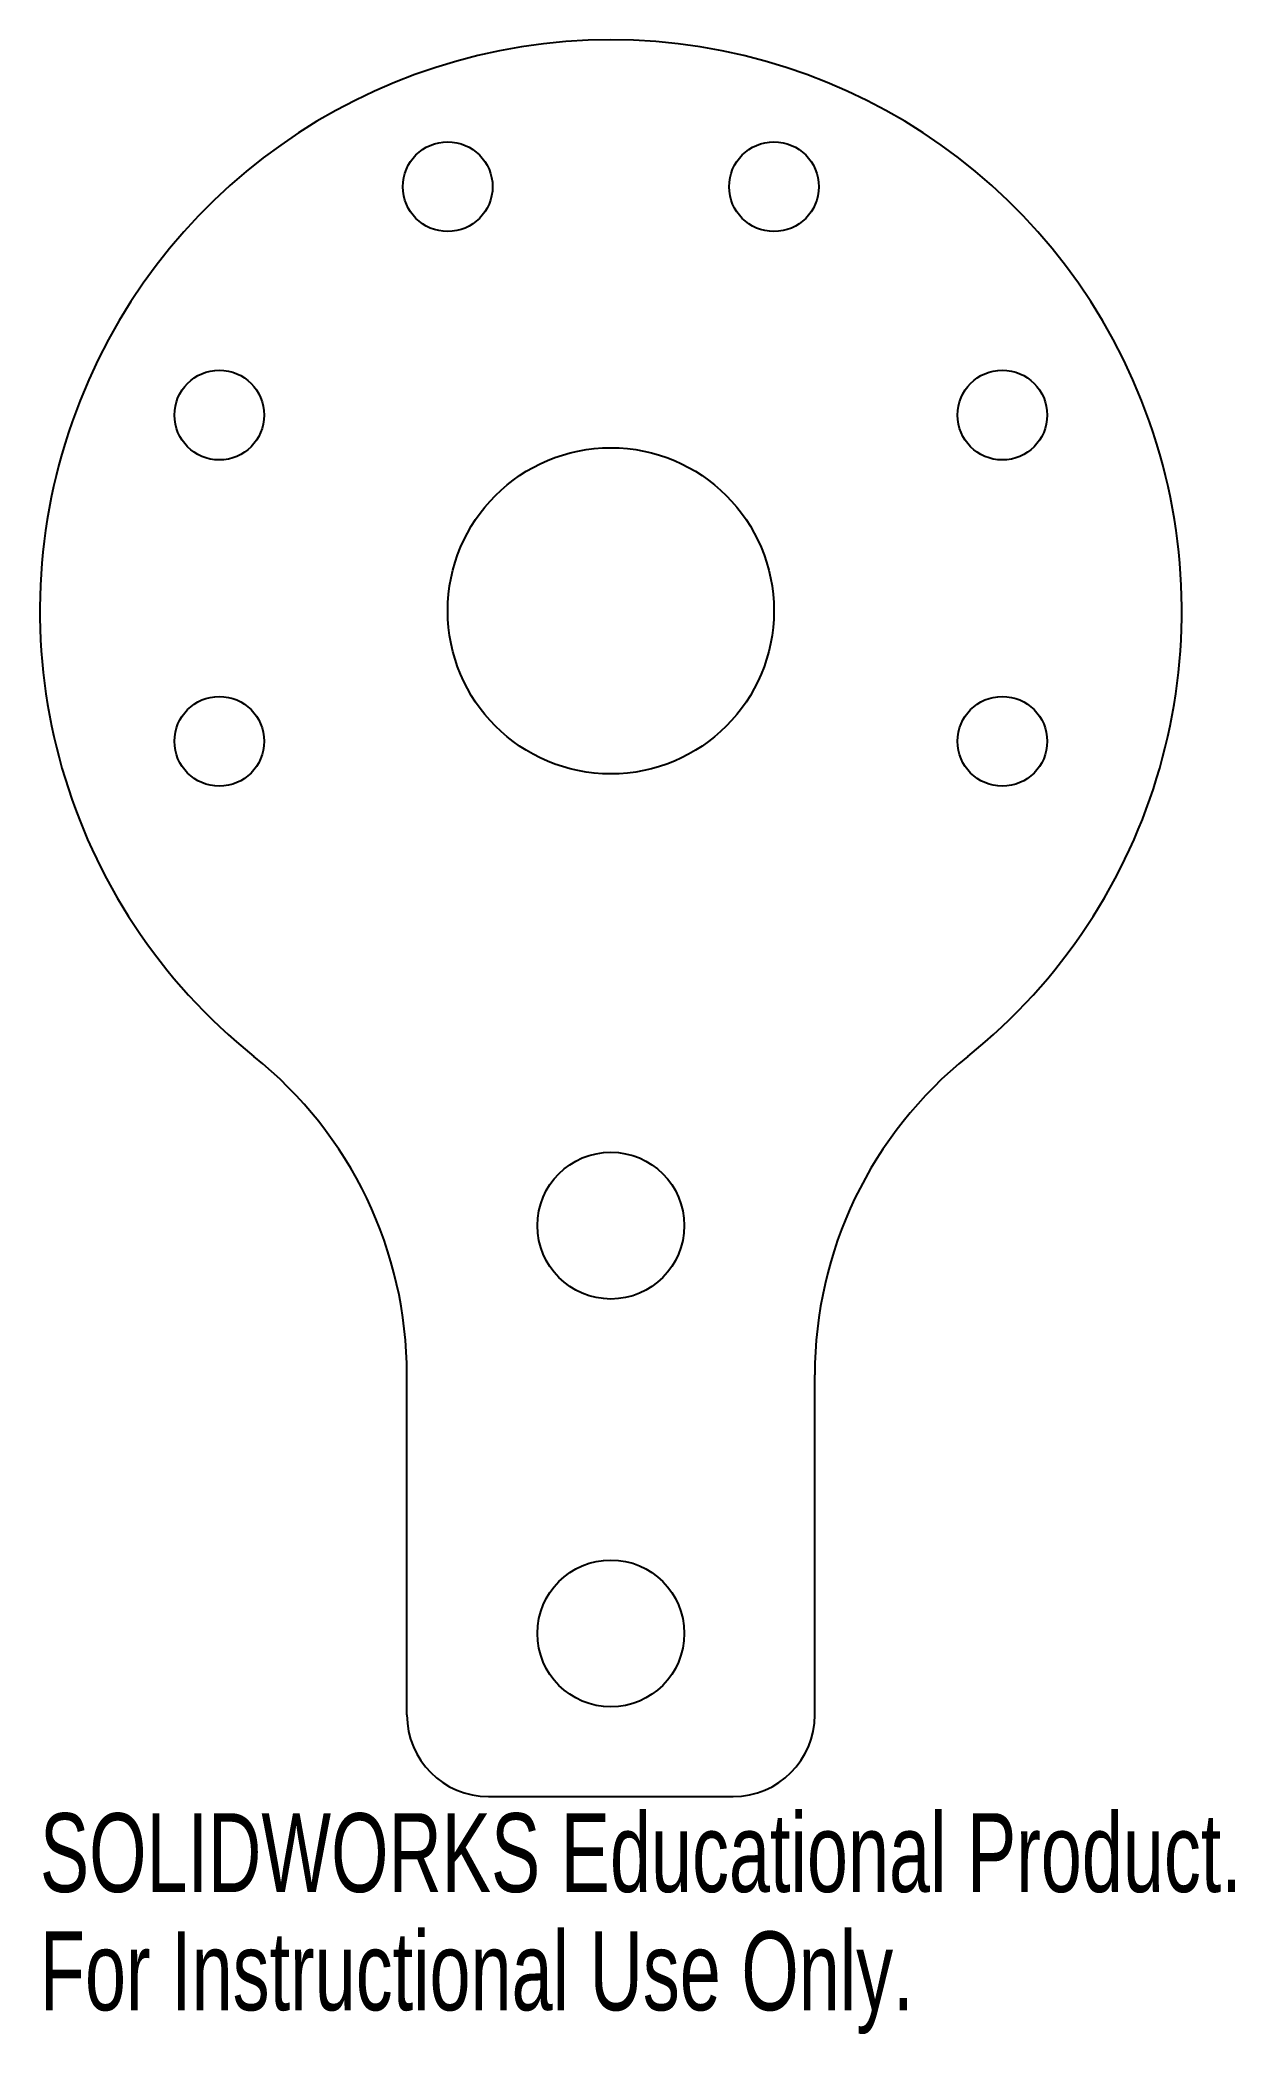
# Model space of a CAD drawing. Header units: millimetres. Extents: x -35 to 38, y -87 to 35.
import ezdxf

# ---------------------------------------------------------------- set-up
doc = ezdxf.new("R2010")
doc.units = ezdxf.units.MM
doc.styles.add('SLDTEXTSTYLE0', font='TXT', dxfattribs={"width": 0.7})

msp = doc.modelspace()

# ---------------------------------------------------------------- linework, layer by layer
at = {"color": 7, "linetype": 'Continuous', "lineweight": 25}
for p, q in [((-12.5, -67.69), (-12.5, -46.84)), ((12.5, -67.69), (12.5, -46.84)), ((-7.5, -72.69), (7.5, -72.69))]:
    msp.add_line(p, q, dxfattribs=at)
for centre, radius in [((-10, 26), 2.75), ((10, 26), 2.75), ((-24, 12), 2.75), ((24, 12), 2.75), ((0, 0), 10), ((-24, -8), 2.75), ((24, -8), 2.75), ((0, -37.69), 4.5), ((0, -62.69), 4.5)]:
    msp.add_circle(centre, radius, dxfattribs=at)
for centre, radius, start, end in [((0, 0), 35, 308.6822, 231.3178), ((-37.5, -46.84), 25, 0, 51.3178), ((37.5, -46.84), 25, 128.6822, 180), ((-7.5, -67.69), 5, 180, 270), ((7.5, -67.69), 5, 270, 0)]:
    msp.add_arc(centre, radius, start, end, dxfattribs=at)

# ---------------------------------------------------------------- texts
at = {"color": 7, "linetype": 'Continuous', "char_height": 4.8336, "attachment_point": 1, "style": 'SLDTEXTSTYLE0'}
for s, insert in [('SOLIDWORKS Educational Product.', (-35, -73.71)), ('For Instructional Use Only.', (-35, -80.96))]:
    msp.add_mtext(s, dxfattribs=dict(at, insert=insert))

doc.saveas('drawing.dxf')
